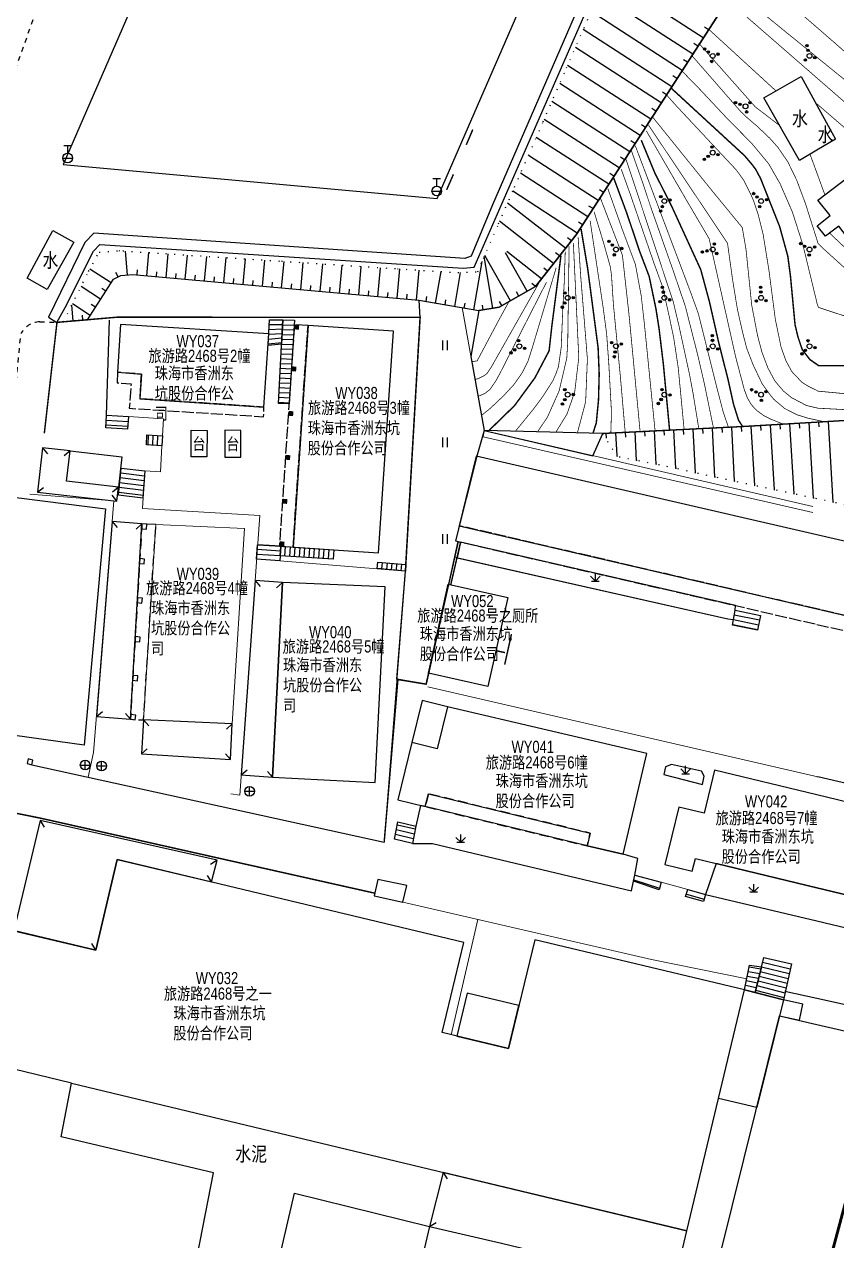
# Model space of a CAD drawing. Extents: x 396500 to 398250, y 1005980 to 1008200.
# Drawn here: x 397168.1 to 397252.1, y 1006601.5 to 1006727.1 of the extents above; entities that cross this region are included whole.
import ezdxf
from ezdxf.enums import TextEntityAlignment as Align

# ---------------------------------------------------------------- set-up
doc = ezdxf.new("R2010")
doc.units = 0
doc.header["$LTSCALE"] = 0.5
for name, pattern in [('X39', [3, 2.5, -0.5]), ('X4', [1.6, 0, -1.6]), ('X5', [3, 2, -1]), ('X6', [2, 1, -1])]:
    doc.linetypes.add(name, pattern=pattern)
doc.layers.get('0').update_dxf_attribs({"linetype": 'CONTINUOUS'})
doc.layers.add('ASSIST', color=7, linetype='CONTINUOUS', plot=False)
for name, color, linetype in [('DGX', 2, 'CONTINUOUS'), ('DLDW', 11, 'CONTINUOUS'), ('DLSS', 4, 'CONTINUOUS'), ('DMTZ', 3, 'CONTINUOUS'), ('GXYZ', 2, 'CONTINUOUS'), ('JMD', 6, 'CONTINUOUS'), ('SXSS', 5, 'CONTINUOUS'), ('ZBTZ', 3, 'CONTINUOUS'), ('权属人', 160, 'CONTINUOUS'), ('用地红线', 1, 'CONTINUOUS'), ('编号', 90, 'CONTINUOUS'), ('门牌号', 1, 'CONTINUOUS')]:
    doc.layers.add(name, color=color, linetype=linetype)
doc.styles.add('细等线体', font='长等线体_0.TTF', dxfattribs={"width": 0.8})
doc.linetypes.add('10421', pattern='A,2,[150,AAA.SHX,S=1,R=0,X=0,Y=1],1e-11', length=2)
doc.linetypes.add('10422', pattern='A,2,[150,AAA.SHX,S=1,R=0,X=0,Y=1],2,[177,AAA.SHX,S=1,R=0,X=0,Y=0.8],1e-09', length=4)
doc.linetypes.add('1161', pattern='A,0,[149,AAA.SHX,S=0.15,R=0,X=0,Y=0],-1.6', length=1.6)
doc.linetypes.add('443', pattern='A,5,[169,AAA.SHX,S=0.83,R=0,X=0,Y=0],5', length=10)
doc.linetypes.add('444', pattern='A,4.5,[145,AAA.SHX,S=1,R=0,X=0,Y=1],4.5,-0.5,[146,AAA.SHX,S=1,R=0,X=0,Y=0],-0.5', length=10)

# ---------------------------------------------------------------- blocks, each defined once
blk = doc.blocks.new('gc043')
for p, q in [((-1, 0), (1, 0)), ((0, -1), (0, 1))]:
    blk.add_line(p, q)
blk.add_circle((0, 0), 1)
blk = doc.blocks.new('gc133')
for p, q in [((-0.8, 2.6), (0.8, 2.6)), ((0, 1), (0, 2.6)), ((-1, 0), (1, 0))]:
    blk.add_line(p, q)
blk.add_circle((0, 0), 1)
blk = doc.blocks.new('*U110')
at = {"linetype": 'Continuous'}
for points in [[(-0.25, 2.2), (-0.24, 2.12), (-0.24, 2.28)], [(-0.24, 2.28), (-0.2, 2.05), (-0.2, 2.35)], [(-0.2, 2.05), (-0.24, 2.28), (-0.24, 2.12)], [(-0.2, 2.35), (-0.15, 2), (-0.15, 2.4)], [(-0.15, 2), (-0.2, 2.35), (-0.2, 2.05)], [(-0.15, 2.4), (-0.08, 1.96), (-0.08, 2.44)], [(-0.08, 1.96), (-0.15, 2.4), (-0.15, 2)], [(-0.08, 2.44), (0, 1.95), (0, 2.45)], [(0, 1.95), (-0.08, 2.44), (-0.08, 1.96)], [(0, 2.45), (0.08, 1.96), (0.08, 2.44)], [(0.08, 1.96), (0, 2.45), (0, 1.95)], [(0.08, 2.44), (0.15, 2), (0.15, 2.4)], [(0.15, 2), (0.08, 2.44), (0.08, 1.96)], [(0.15, 2.4), (0.2, 2.05), (0.2, 2.35)], [(0.2, 2.05), (0.15, 2.4), (0.15, 2)], [(0.2, 2.35), (0.24, 2.12), (0.24, 2.28)], [(0.24, 2.12), (0.2, 2.35), (0.2, 2.05)], [(0.25, 2.2), (0.24, 2.28), (0.24, 2.12)]]:
    blk.add_solid(points, dxfattribs=at)
blk = doc.blocks.new('*U109')
at = {"linetype": 'Continuous'}
for points in [[(-0.25, 1.2), (-0.24, 1.12), (-0.24, 1.28)], [(-0.24, 1.28), (-0.2, 1.05), (-0.2, 1.35)], [(-0.2, 1.05), (-0.24, 1.28), (-0.24, 1.12)], [(-0.2, 1.35), (-0.15, 1), (-0.15, 1.4)], [(-0.15, 1), (-0.2, 1.35), (-0.2, 1.05)], [(-0.15, 1.4), (-0.08, 0.96), (-0.08, 1.44)], [(-0.08, 0.96), (-0.15, 1.4), (-0.15, 1)], [(-0.08, 1.44), (0, 0.95), (0, 1.45)], [(0, 0.95), (-0.08, 1.44), (-0.08, 0.96)], [(0, 1.45), (0.08, 0.96), (0.08, 1.44)], [(0.08, 0.96), (0, 1.45), (0, 0.95)], [(0.08, 1.44), (0.15, 1), (0.15, 1.4)], [(0.15, 1), (0.08, 1.44), (0.08, 0.96)], [(0.15, 1.4), (0.2, 1.05), (0.2, 1.35)], [(0.2, 1.05), (0.15, 1.4), (0.15, 1)], [(0.2, 1.35), (0.24, 1.12), (0.24, 1.28)], [(0.24, 1.12), (0.2, 1.35), (0.2, 1.05)], [(0.25, 1.2), (0.24, 1.28), (0.24, 1.12)]]:
    blk.add_solid(points, dxfattribs=at)
blk = doc.blocks.new('*U108')
at = {"linetype": 'Continuous'}
for points in [[(-1.25, -0.6), (-1.24, -0.68), (-1.24, -0.52)], [(-1.24, -0.52), (-1.2, -0.75), (-1.2, -0.45)], [(-1.2, -0.75), (-1.24, -0.52), (-1.24, -0.68)], [(-1.2, -0.45), (-1.15, -0.8), (-1.15, -0.4)], [(-1.15, -0.8), (-1.2, -0.45), (-1.2, -0.75)], [(-1.15, -0.4), (-1.08, -0.84), (-1.08, -0.36)], [(-1.08, -0.84), (-1.15, -0.4), (-1.15, -0.8)], [(-1.08, -0.36), (-1, -0.85), (-1, -0.35)], [(-1, -0.85), (-1.08, -0.36), (-1.08, -0.84)], [(-1, -0.35), (-0.92, -0.84), (-0.92, -0.36)], [(-0.92, -0.84), (-1, -0.35), (-1, -0.85)], [(-0.92, -0.36), (-0.85, -0.8), (-0.85, -0.4)], [(-0.85, -0.8), (-0.92, -0.36), (-0.92, -0.84)], [(-0.85, -0.4), (-0.8, -0.75), (-0.8, -0.45)], [(-0.8, -0.75), (-0.85, -0.4), (-0.85, -0.8)], [(-0.8, -0.45), (-0.76, -0.68), (-0.76, -0.52)], [(-0.76, -0.68), (-0.8, -0.45), (-0.8, -0.75)], [(-0.75, -0.6), (-0.76, -0.52), (-0.76, -0.68)]]:
    blk.add_solid(points, dxfattribs=at)
blk = doc.blocks.new('*U107')
at = {"linetype": 'Continuous'}
for points in [[(0.75, -0.6), (0.76, -0.68), (0.76, -0.52)], [(0.76, -0.52), (0.8, -0.75), (0.8, -0.45)], [(0.8, -0.75), (0.76, -0.52), (0.76, -0.68)], [(0.8, -0.45), (0.85, -0.8), (0.85, -0.4)], [(0.85, -0.8), (0.8, -0.45), (0.8, -0.75)], [(0.85, -0.4), (0.92, -0.84), (0.92, -0.36)], [(0.92, -0.84), (0.85, -0.4), (0.85, -0.8)], [(0.92, -0.36), (1, -0.85), (1, -0.35)], [(1, -0.85), (0.92, -0.36), (0.92, -0.84)], [(1, -0.35), (1.08, -0.84), (1.08, -0.36)], [(1.08, -0.84), (1, -0.35), (1, -0.85)], [(1.08, -0.36), (1.15, -0.8), (1.15, -0.4)], [(1.15, -0.8), (1.08, -0.36), (1.08, -0.84)], [(1.15, -0.4), (1.2, -0.75), (1.2, -0.45)], [(1.2, -0.75), (1.15, -0.4), (1.15, -0.8)], [(1.2, -0.45), (1.24, -0.68), (1.24, -0.52)], [(1.24, -0.68), (1.2, -0.45), (1.2, -0.75)], [(1.25, -0.6), (1.24, -0.52), (1.24, -0.68)]]:
    blk.add_solid(points, dxfattribs=at)
blk = doc.blocks.new('gc160')
for centre, radius in [((0, 0), 0.5), ((0, 2.2), 0.25), ((0, 1.2), 0.25), ((-1, -0.6), 0.25), ((1, -0.6), 0.25)]:
    blk.add_circle(centre, radius)
at = {"linetype": 'Continuous'}
for name in ['*U110', '*U109', '*U108', '*U107']:
    blk.add_blockref(name, (0, 0), dxfattribs=at)
blk = doc.blocks.new('gc121')
for p, q in [((-0.5, -1), (-0.5, 1)), ((0.5, -1), (0.5, 1))]:
    blk.add_line(p, q)
blk = doc.blocks.new('gc124')
for p, q in [((-1, 1), (0, 0)), ((-0.8, 0), (0.8, 0)), ((0, 0), (0, 1.6)), ((0, 0), (1, 1))]:
    blk.add_line(p, q)
blk = doc.blocks.new('gc002')
at = {"const_width": 1}
blk.add_lwpolyline([(-0.5, 0), (0.5, 0)], dxfattribs=at)

msp = doc.modelspace()

# ---------------------------------------------------------------- linework, layer by layer
at = {"layer": 'ASSIST', "linetype": 'X4'}
for points in [[(397172.12, 1006696.39), (397174.71, 1006701.59), (397175.8, 1006703.59), (397177.82, 1006703.74), (397178.25, 1006703.71), (397182.67, 1006703.43), (397194.65, 1006702.65), (397206.63, 1006701.87), (397212.89, 1006701.47), (397214.94, 1006701.56), (397215.53, 1006702.92), (397217.1, 1006706.51), (397218.75, 1006710.3), (397221.7, 1006717.05), (397224.13, 1006722.62), (397229, 1006733.76), (397233.05, 1006743.05), (397237.1, 1006752.26), (397244.05, 1006767.45), (397248.15, 1006776.4), (397250, 1006781.21)], [(397250, 1006678.1), (397249.73, 1006678.16), (397247.7, 1006678.59), (397245.67, 1006679.02), (397243.64, 1006679.45), (397241.55, 1006679.9), (397239.53, 1006680.33), (397237.5, 1006680.76), (397235.48, 1006681.22), (397233.46, 1006681.66), (397231.43, 1006682.05), (397229.41, 1006682.44), (397227.81, 1006684.86)], [(397253.79, 1006677.3), (397251.76, 1006677.73), (397250, 1006678.1)]]:
    msp.add_lwpolyline(points, dxfattribs=at)
at = {"layer": 'ASSIST', "linetype": '1161', "flags": 128}
for points in [[(397250, 1006752.96), (397248.73, 1006743.77), (397245.83, 1006737.45), (397225.11, 1006705.38), (397220.92, 1006700.03), (397217.16, 1006697.9), (397215.05, 1006697.55), (397214.24, 1006692.81), (397215.6, 1006685.15), (397226.84, 1006682.55), (397227.86, 1006684.86), (397242.42, 1006685.56), (397250, 1006686.01)], [(397250, 1006686.01), (397269.51, 1006687.18), (397283.47, 1006683.43), (397291.31, 1006678.86), (397294.82, 1006678.92), (397300, 1006684.53)]]:
    msp.add_lwpolyline(points, dxfattribs=at)
at = {"layer": 'ASSIST', "linetype": 'Continuous', "flags": 128}
for points in [[(397193.26, 1006693.93), (397193.42, 1006696.6), (397194.8, 1006696.59), (397194.67, 1006694.09)], [(397194.35, 1006687.96), (397194.8, 1006696.59), (397195.99, 1006696.55), (397195.43, 1006687.9)], [(397176.48, 1006685.42), (397176.56, 1006686.74), (397178.83, 1006686.6), (397178.74, 1006685.28)], [(397180.73, 1006684.72), (397182.35, 1006684.62), (397182.29, 1006683.59), (397180.7, 1006683.69)], [(397177.79, 1006678.49), (397178.08, 1006681.28), (397180.51, 1006680.99), (397180.33, 1006678.16)], [(397194.58, 1006673.2), (397194.48, 1006671.7), (397192.08, 1006671.87), (397192.18, 1006673.36)], [(397200, 1006671.85), (397194.51, 1006672.22), (397194.58, 1006673.2), (397200.06, 1006672.83)], [(397207.47, 1006670.61), (397204.54, 1006670.9), (397204.61, 1006671.54), (397207.51, 1006671.32)], [(397241.3, 1006665.05), (397241.56, 1006666.61), (397244.17, 1006666.06), (397243.86, 1006664.54)], [(397208.53, 1006644.29), (397208.19, 1006642.47), (397206.35, 1006642.92), (397206.69, 1006644.73)], [(397231.06, 1006638.6), (397231.19, 1006639.22), (397233.9, 1006638.48), (397233.7, 1006637.69)], [(397236.44, 1006637.01), (397236.66, 1006637.72), (397238.48, 1006637.21), (397238.29, 1006636.5)], [(397243.62, 1006627.08), (397244.52, 1006630.72), (397247.37, 1006630.04), (397246.55, 1006626.32)], [(397244.28, 1006629.74), (397243.62, 1006627.08), (397242.51, 1006627.35), (397243.04, 1006629.93)]]:
    msp.add_lwpolyline(points, close=True, dxfattribs=at)
at = {"layer": 'DGX', "linetype": 'Continuous', "const_width": 0.075, "flags": 128}
for points, elevation in [([(397243.05, 1006732.87), (397246.77, 1006729.6), (397250, 1006726.81)], 43), ([(397250, 1006721.59), (397240.94, 1006729.47)], 44), ([(397250, 1006723.73), (397241.89, 1006730.32)], 43.5), ([(397238.86, 1006726.58), (397245.77, 1006720.25)], 44.5), ([(397250, 1006726.81), (397251.87, 1006725.19), (397256.88, 1006720.77), (397258.48, 1006719.1), (397259.06, 1006718.34), (397259.56, 1006717.52), (397260.66, 1006715.95), (397261.39, 1006714.97), (397262.07, 1006713.92), (397262.49, 1006712.94), (397262.76, 1006712.48), (397263.29, 1006711.83), (397264.93, 1006710.22), (397269.38, 1006706.28), (397270.25, 1006705.59), (397270.67, 1006705.13)], 43), ([(397237.78, 1006725.19), (397243.62, 1006718.61), (397246.19, 1006716.64)], 44), ([(397237.05, 1006723.93), (397242.15, 1006718.09), (397242.84, 1006717.44), (397243.87, 1006716.56), (397245.14, 1006715.35), (397245.98, 1006714.41), (397247.01, 1006712.9), (397247.92, 1006711.03), (397248.83, 1006708.59), (397250, 1006704.91)], 43.5), ([(397254.99, 1006719.68), (397250, 1006723.73)], 43.5), ([(397250, 1006698.4), (397248.56, 1006704.35), (397247.47, 1006707.74), (397246.21, 1006710.64), (397245.02, 1006712.72), (397243.25, 1006714.85), (397240.81, 1006717.31), (397237.98, 1006720.33), (397235.97, 1006722.39)], 43), ([(397256.98, 1006715.52), (397250, 1006721.59)], 44), ([(397234.41, 1006719.89), (397235.5, 1006718.67), (397241.69, 1006712.06), (397242.45, 1006711), (397243.14, 1006709.63), (397243.46, 1006708.91), (397243.94, 1006707.47), (397244.45, 1006705.42), (397245.05, 1006701.71), (397245.71, 1006696.65), (397246.3, 1006693.79), (397246.8, 1006692.38), (397247.41, 1006691.25), (397248.43, 1006690.17), (397249.06, 1006689.76), (397250, 1006689.3)], 42), ([(397249.99, 1006718.92), (397250, 1006718.91)], 44.5), ([(397249.99, 1006718.92), (397256.7, 1006713.15), (397257.45, 1006711.91), (397257.9, 1006710.93), (397258.59, 1006709.11), (397258.91, 1006708.54), (397259.54, 1006707.82), (397259.72, 1006707.48), (397260.08, 1006706.6), (397260.65, 1006704.44), (397261.03, 1006703.47), (397261.32, 1006702.93), (397261.43, 1006702.58), (397261.41, 1006702.32), (397261.25, 1006702.02), (397261, 1006701.85), (397260.65, 1006701.67), (397260.3, 1006701.59), (397259.88, 1006701.61), (397258.48, 1006702.11), (397258.19, 1006702.15), (397257.88, 1006702.28), (397256.91, 1006702.79), (397254.27, 1006705.19)], 44.5), ([(397250, 1006687.49), (397248.95, 1006687.73), (397247.39, 1006688.55), (397246.56, 1006689.22), (397245.66, 1006690.28), (397244.95, 1006691.61), (397244.33, 1006693.23), (397243.87, 1006694.98), (397243.27, 1006698.1), (397242.68, 1006703.87), (397242.29, 1006706.13), (397239.3, 1006709.77), (397233.05, 1006717.51)], 41.5), ([(397246.54, 1006685.81), (397245.27, 1006686.32), (397244.55, 1006686.68), (397243.79, 1006687.22), (397243.24, 1006687.81), (397242.83, 1006688.51), (397242.5, 1006689.39), (397241.61, 1006692.75), (397238.87, 1006704.97), (397236.45, 1006709.08), (397232.37, 1006716.12)], 40.5), ([(397232.6, 1006716.71), (397240.74, 1006704.55), (397240.79, 1006704.34), (397241.29, 1006700.75), (397241.78, 1006697.73), (397242.32, 1006695.33), (397242.76, 1006693.63), (397243.42, 1006691.93), (397244.36, 1006689.96), (397245.23, 1006688.77), (397245.55, 1006688.38), (397246.68, 1006687.43), (397247.96, 1006686.78), (397249.09, 1006686.43), (397250, 1006686.23)], 41), ([(397240.87, 1006685.47), (397240.33, 1006687.04), (397239.74, 1006689.3), (397237.74, 1006697.27), (397236.91, 1006699.55), (397231.23, 1006714.59)], 39.5), ([(397237.8, 1006685.34), (397237.21, 1006688.97), (397236.85, 1006690.9), (397235.76, 1006695.92), (397235.16, 1006698.45), (397230.28, 1006713.16)], 38.5), ([(397230.83, 1006714.07), (397231.97, 1006710.83), (397232.8, 1006708.33), (397235.19, 1006701.56), (397236.4, 1006698.01), (397237.7, 1006692.91), (397238.36, 1006690.06), (397239.31, 1006685.44)], 39), ([(397249.3, 1006713.7), (397250, 1006711.79)], 44), ([(397229.78, 1006712.15), (397230.67, 1006709.69), (397233.17, 1006702.43), (397234.07, 1006699.96), (397234.79, 1006696.71), (397235.21, 1006694.71), (397235.67, 1006691.65), (397236.28, 1006685.27)], 38), ([(397250, 1006711.79), (397250.83, 1006709.52)], 44), ([(397228.39, 1006710.16), (397229.94, 1006705.79), (397231.24, 1006702.33), (397231.85, 1006699.05), (397232.2, 1006695.91), (397233.28, 1006685.12)], 37), ([(397231.73, 1006685.05), (397230.58, 1006697.17), (397229.9, 1006703.27), (397227.63, 1006709.16)], 36.5), ([(397228.7, 1006684.88), (397228.77, 1006687.04), (397228.49, 1006692.12), (397228.27, 1006695.14), (397227.91, 1006697.86), (397226.56, 1006706.84)], 35.5), ([(397226.98, 1006707.74), (397227.95, 1006704.56), (397228.65, 1006702.07), (397228.77, 1006701.23), (397228.97, 1006698.16), (397229.67, 1006690.95), (397230.19, 1006684.97)], 36), ([(397251.32, 1006705.55), (397256.95, 1006700.24)], 44), ([(397221.13, 1006685.02), (397222.15, 1006686.54), (397223.36, 1006689.25), (397224.15, 1006692.64), (397224.25, 1006694.38), (397224.39, 1006704.21)], 33.5), ([(397224.83, 1006704.53), (397225.39, 1006692.69), (397224.97, 1006689.15), (397224.17, 1006686.85), (397223.01, 1006684.97)], 34), ([(397225.25, 1006684.92), (397226.1, 1006688.12), (397226.28, 1006692.56), (397225.6, 1006700.96), (397225.32, 1006705.13)], 34.5), ([(397250, 1006704.91), (397250.12, 1006704.51), (397250.44, 1006704.16), (397257.13, 1006698.1)], 43.5), ([(397223.99, 1006703.62), (397223.88, 1006700.32), (397223.75, 1006697.97), (397223.57, 1006693.72), (397223.29, 1006691.76), (397223.04, 1006691.06), (397222.72, 1006690.31), (397221.71, 1006688.73), (397220.8, 1006687.49), (397218.83, 1006685.07)], 33), ([(397215.32, 1006686.7), (397216.29, 1006687.49), (397217.63, 1006688.76), (397218.68, 1006689.9), (397219.52, 1006691.09), (397220.13, 1006692.29), (397220.62, 1006693.83), (397223.05, 1006701.97)], 32), ([(397214.66, 1006690.43), (397214.97, 1006690.51), (397215.51, 1006690.77), (397215.9, 1006691.04), (397216.35, 1006691.72), (397221.53, 1006700.85)], 31), ([(397214.97, 1006688.68), (397215.68, 1006688.98), (397216.21, 1006689.4), (397216.82, 1006690.29), (397217.25, 1006691.08), (397222.05, 1006700.48)], 31.5), ([(397218.22, 1006698.56), (397217.26, 1006696.82), (397214.88, 1006692.35), (397214.34, 1006692.27)], 30.5), ([(397255.79, 1006696.03), (397250.18, 1006697.87), (397250.06, 1006698.16), (397250, 1006698.4)], 43), ([(397250, 1006689.3), (397250.15, 1006689.22), (397257.2, 1006688.56), (397265.13, 1006691.15), (397266.52, 1006691.57), (397267.81, 1006691.79), (397269.79, 1006692.04), (397271.13, 1006692.14), (397272.49, 1006692.07), (397273.53, 1006691.91), (397275.27, 1006691.37), (397280.42, 1006689.13), (397283.85, 1006687.79), (397285.59, 1006687.06), (397286.56, 1006686.49), (397287.02, 1006685.95), (397287.69, 1006684.88), (397288.22, 1006683.58), (397289.34, 1006680.38), (397289.69, 1006679.79)], 42), ([(397286.88, 1006681.45), (397286.52, 1006682.06), (397286.09, 1006683.38), (397285.54, 1006684.54), (397285.02, 1006685.15), (397283.97, 1006685.64), (397280.3, 1006687.05), (397275.72, 1006689.3), (397273.05, 1006690.29), (397271.37, 1006690.64), (397270.2, 1006690.73), (397269.02, 1006690.59), (397266.35, 1006689.99), (397258.49, 1006687.52), (397256.86, 1006687.11), (397250.14, 1006687.46), (397250, 1006687.49)], 41.5), ([(397250, 1006686.23), (397250.76, 1006686.06)], 41)]:
    msp.add_lwpolyline(points, dxfattribs=dict(at, elevation=elevation))
at = {"layer": 'DGX', "color": 3, "linetype": 'Continuous', "lineweight": -2, "const_width": 0.15, "flags": 128}
for points, elevation in [([(397234.9, 1006720.57), (397242.52, 1006713.56), (397243.34, 1006712.6), (397243.69, 1006712.12), (397244.19, 1006711.19), (397246.16, 1006706.22), (397247, 1006703.17), (397247.27, 1006701.16), (397247.75, 1006696.08), (397248.05, 1006694.83), (397248.49, 1006693.52), (397249.28, 1006692.49), (397250, 1006691.99)], 42.5), ([(397231.85, 1006715.15), (397233.25, 1006711.77), (397235.01, 1006708.29), (397238, 1006701.78), (397238.9, 1006698.45), (397239.86, 1006694.23), (397240.84, 1006690.35), (397241.39, 1006687.87), (397241.91, 1006686.21), (397242.33, 1006685.56)], 40), ([(397234.78, 1006685.19), (397234.14, 1006691.96), (397233.69, 1006695.68), (397233.37, 1006697.72), (397232.67, 1006701.07), (397231.69, 1006703.65), (397230.34, 1006707.65), (397229.01, 1006711.22)], 37.5), ([(397225.63, 1006705.96), (397226.31, 1006701.89), (397227.39, 1006693.69), (397227.5, 1006691), (397227.43, 1006688.33), (397227.2, 1006685.94), (397226.85, 1006684.85)], 35), ([(397216.09, 1006685.14), (397218.75, 1006687.73), (397220.86, 1006690.61), (397222.32, 1006693.39), (397222.61, 1006695.99), (397223.55, 1006703.24)], 32.5), ([(397250, 1006691.99), (397250.2, 1006691.85), (397261.63, 1006691.89), (397270.27, 1006693.51), (397273.1, 1006693.57), (397274.52, 1006693.47), (397275.69, 1006693.16), (397278.65, 1006691.93), (397284.9, 1006689.48), (397287.32, 1006688.31), (397288.56, 1006687.33), (397289.38, 1006686.16), (397290.32, 1006683.9), (397291.31, 1006680.95), (397291.74, 1006679.49), (397291.91, 1006679.1), (397292.38, 1006678.83)], 42.5)]:
    msp.add_lwpolyline(points, dxfattribs=dict(at, elevation=elevation))
at = {"layer": 'DLDW', "linetype": 'Continuous', "flags": 128}
for points in [[(397185.3, 1006682.45), (397185.3, 1006685.19), (397186.96, 1006685.17), (397186.92, 1006682.42)], [(397190.46, 1006685.17), (397188.81, 1006685.18), (397188.81, 1006682.41), (397190.46, 1006682.4)]]:
    msp.add_lwpolyline(points, close=True, dxfattribs=at)
at = {"layer": 'DLSS', "linetype": 'X6'}
for points in [[(397165.71, 1006704.9, 0.316419), (397164.08, 1006706.82), (397161.75, 1006707.36), (397171.39, 1006734.35), (397169.29, 1006735.61)], [(397165.98, 1006679.13), (397166.29, 1006680.24), (397167.7, 1006695.14, -0.267593), (397169.66, 1006696.39), (397171.44, 1006696.33)]]:
    msp.add_lwpolyline(points, format="xyb", dxfattribs=at)
at = {"layer": 'DMTZ', "linetype": 'Continuous'}
for p, q in [((397238.25, 1006725.72), (397228.29, 1006732.15)), ((397237.17, 1006724.04), (397227.48, 1006730.3)), ((397236.08, 1006722.36), (397226.67, 1006728.44)), ((397235, 1006720.68), (397225.86, 1006726.58)), ((397238.8, 1006726.56), (397238.38, 1006726.83)), ((397233.91, 1006719), (397225.05, 1006724.73)), ((397237.71, 1006724.88), (397237.29, 1006725.15)), ((397236.63, 1006723.2), (397236.21, 1006723.47)), ((397232.83, 1006717.32), (397224.24, 1006722.87)), ((397231.74, 1006715.64), (397223.43, 1006721.01)), ((397235.54, 1006721.52), (397235.12, 1006721.79)), ((397234.45, 1006719.84), (397234.03, 1006720.11)), ((397230.66, 1006713.96), (397222.62, 1006719.15)), ((397233.37, 1006718.16), (397232.95, 1006718.43)), ((397229.57, 1006712.28), (397221.81, 1006717.3)), ((397232.28, 1006716.48), (397231.86, 1006716.75)), ((397228.48, 1006710.6), (397220.99, 1006715.44)), ((397231.2, 1006714.8), (397230.78, 1006715.07)), ((397227.4, 1006708.92), (397220.18, 1006713.58)), ((397230.11, 1006713.12), (397229.69, 1006713.39)), ((397226.31, 1006707.24), (397219.37, 1006711.73)), ((397229.03, 1006711.44), (397228.61, 1006711.71)), ((397225.23, 1006705.56), (397218.56, 1006709.87)), ((397227.94, 1006709.76), (397227.52, 1006710.03)), ((397224.01, 1006703.98), (397218.03, 1006708.66)), ((397226.86, 1006708.08), (397226.44, 1006708.35)), ((397222.78, 1006702.4), (397217.21, 1006706.77)), ((397225.77, 1006706.4), (397225.35, 1006706.67)), ((397224.63, 1006704.76), (397224.23, 1006705.07)), ((397178.74, 1006701.24), (397178.53, 1006703.7)), ((397180.73, 1006701.15), (397180.94, 1006703.54)), ((397182.72, 1006700.98), (397182.94, 1006703.41)), ((397184.71, 1006700.8), (397184.94, 1006703.28)), ((397186.7, 1006700.62), (397186.93, 1006703.15)), ((397188.7, 1006700.44), (397188.93, 1006703.02)), ((397216.5, 1006697.79), (397215.62, 1006703.13)), ((397218.32, 1006698.55), (397215.66, 1006703.23)), ((397220.06, 1006699.54), (397217.8, 1006703.52)), ((397221.54, 1006700.83), (397217.94, 1006703.65)), ((397223.39, 1006703.19), (397223, 1006703.5)), ((397177.04, 1006700.41), (397174.84, 1006701.83)), ((397179.73, 1006701.24), (397179.78, 1006701.74)), ((397190.69, 1006700.26), (397190.92, 1006702.89)), ((397192.68, 1006700.08), (397192.92, 1006702.76)), ((397194.67, 1006699.9), (397194.92, 1006702.63)), ((397196.66, 1006699.72), (397196.91, 1006702.5)), ((397198.66, 1006699.54), (397198.91, 1006702.37)), ((397200.65, 1006699.36), (397200.91, 1006702.24)), ((397202.64, 1006699.19), (397202.9, 1006702.11)), ((397204.63, 1006699.01), (397204.9, 1006701.98)), ((397206.62, 1006698.83), (397206.9, 1006701.85)), ((397214.53, 1006697.64), (397215.39, 1006702.61)), ((397222.16, 1006701.61), (397221.76, 1006701.92)), ((397177.77, 1006701.04), (397177.54, 1006701.48)), ((397181.72, 1006701.06), (397181.77, 1006701.56)), ((397183.72, 1006700.89), (397183.76, 1006701.38)), ((397185.71, 1006700.71), (397185.75, 1006701.2)), ((397187.7, 1006700.53), (397187.74, 1006701.03)), ((397189.69, 1006700.35), (397189.74, 1006700.85)), ((397191.68, 1006700.17), (397191.73, 1006700.67)), ((397193.68, 1006699.99), (397193.72, 1006700.49)), ((397208.62, 1006698.65), (397208.89, 1006701.73)), ((397210.59, 1006698.32), (397211.15, 1006701.58)), ((397212.56, 1006697.98), (397213.17, 1006701.48)), ((397175.95, 1006698.73), (397173.93, 1006700.03)), ((397176.5, 1006699.57), (397176.08, 1006699.84)), ((397195.67, 1006699.81), (397195.71, 1006700.31)), ((397197.66, 1006699.63), (397197.7, 1006700.13)), ((397199.65, 1006699.45), (397199.7, 1006699.95)), ((397201.64, 1006699.28), (397201.69, 1006699.77)), ((397203.64, 1006699.1), (397203.68, 1006699.59)), ((397205.63, 1006698.92), (397205.67, 1006699.42)), ((397207.62, 1006698.74), (397207.66, 1006699.24)), ((397219.19, 1006699.05), (397218.94, 1006699.48)), ((397220.92, 1006700.04), (397220.53, 1006700.35)), ((397173.11, 1006696.48), (397172.97, 1006698.11)), ((397174.87, 1006697.05), (397173.04, 1006698.23)), ((397175.41, 1006697.89), (397174.99, 1006698.16)), ((397209.6, 1006698.5), (397209.69, 1006698.99)), ((397211.57, 1006698.15), (397211.66, 1006698.65)), ((397213.54, 1006697.81), (397213.63, 1006698.3)), ((397215.52, 1006697.62), (397215.43, 1006698.12)), ((397217.45, 1006698.06), (397217.2, 1006698.5)), ((397174.11, 1006696.56), (397174.07, 1006697.06)), ((397239.19, 1006685.41), (397239.43, 1006680.35)), ((397240.19, 1006685.46), (397240.21, 1006684.96)), ((397241.19, 1006685.51), (397241.46, 1006679.92)), ((397242.18, 1006685.55), (397242.21, 1006685.06)), ((397243.18, 1006685.61), (397243.55, 1006679.47)), ((397244.18, 1006685.67), (397244.21, 1006685.17)), ((397245.18, 1006685.73), (397245.58, 1006679.04)), ((397246.18, 1006685.79), (397246.21, 1006685.29)), ((397247.18, 1006685.85), (397247.61, 1006678.61)), ((397248.17, 1006685.91), (397248.2, 1006685.41)), ((397249.17, 1006685.97), (397249.64, 1006678.18)), ((397250.17, 1006686.03), (397250.2, 1006685.53)), ((397250.17, 1006686.03), (397250.2, 1006685.53)), ((397251.17, 1006686.09), (397251.66, 1006677.75)), ((397228.2, 1006684.87), (397228.23, 1006684.38)), ((397229.2, 1006684.92), (397229.31, 1006682.58)), ((397230.2, 1006684.97), (397230.22, 1006684.47)), ((397231.2, 1006685.02), (397231.34, 1006682.06)), ((397232.2, 1006685.07), (397232.22, 1006684.57)), ((397233.2, 1006685.12), (397233.36, 1006681.68)), ((397234.19, 1006685.17), (397234.22, 1006684.67)), ((397235.19, 1006685.21), (397235.39, 1006681.24)), ((397236.19, 1006685.26), (397236.22, 1006684.76)), ((397237.19, 1006685.31), (397237.41, 1006680.78)), ((397238.19, 1006685.36), (397238.21, 1006684.86))]:
    msp.add_line(p, q, dxfattribs=at)
at = {"layer": 'DMTZ', "linetype": '10422'}
for points in [[(397171.44, 1006696.33), (397172.29, 1006697.87), (397175.2, 1006703.7), (397175.86, 1006704.37), (397213.45, 1006701.93), (397214.59, 1006702.03), (397236.03, 1006751.12), (397250, 1006781.64)], [(397235.17, 1006751.54), (397216.46, 1006708.46), (397214.27, 1006703.16), (397213.62, 1006702.93), (397175.26, 1006705.55), (397174.33, 1006704.59), (397170.55, 1006696.87), (397171.44, 1006696.33)], [(397176.56, 1006686.74), (397176.87, 1006696.56)], [(397274.08, 1006646.12), (397267.87, 1006645.5), (397261.92, 1006646.61), (397250.11, 1006649.37)], [(397250, 1006626.47), (397246.71, 1006627.21)], [(397260.55, 1006600), (397264.14, 1006615.05), (397264.18, 1006620.62), (397263.32, 1006622.47), (397261.41, 1006623.75), (397252.65, 1006625.87), (397250, 1006626.47)]]:
    msp.add_lwpolyline(points, dxfattribs=at)
at = {"layer": 'DMTZ', "linetype": 'Continuous'}
for points in [[(397172.12, 1006696.39), (397174.58, 1006696.6), (397177.28, 1006700.78), (397178.04, 1006701.18), (397179.28, 1006701.28), (397208.84, 1006698.63), (397215.05, 1006697.55), (397217.16, 1006697.9), (397220.92, 1006700.03), (397225.11, 1006705.38), (397245.83, 1006737.45), (397248.73, 1006743.77), (397250, 1006752.96)], [(397300, 1006672.94), (397299.95, 1006673.34), (397294.82, 1006678.92), (397291.31, 1006678.86), (397283.47, 1006683.43), (397269.51, 1006687.18), (397250, 1006686.02)], [(397250, 1006686.02), (397242.37, 1006685.56), (397227.81, 1006684.86)]]:
    msp.add_lwpolyline(points, dxfattribs=at)
at = {"layer": 'DMTZ', "linetype": '10421', "lineweight": 0}
msp.add_lwpolyline([(397215.6, 1006685.15), (397213.35, 1006697.85)], dxfattribs=at)
at = {"layer": 'DMTZ', "linetype": '10422', "lineweight": 0}
for points in [[(397182.35, 1006684.62), (397182.46, 1006686.37), (397178.83, 1006686.6)], [(397249.59, 1006676.67), (397215.51, 1006684.49), (397215.6, 1006685.15), (397249.59, 1006677.3)], [(397189.43, 1006647.61), (397190.33, 1006647.47), (397192.4, 1006676.38), (397180.27, 1006677.09), (397180.51, 1006680.99), (397182.13, 1006680.9), (397182.29, 1006683.59)], [(397174.66, 1006649.35), (397175.22, 1006651.88), (397177.32, 1006677.88), (397168.64, 1006678.58)], [(397211.91, 1006669.27), (397212.89, 1006673.7)], [(397205.27, 1006642.62), (397207.47, 1006670.61), (397194.48, 1006671.7)], [(397240.8, 1006665.7), (397212.56, 1006672.07)], [(397250.11, 1006649.37), (397209.78, 1006658.66)], [(397250.11, 1006649.37), (397250, 1006649.39)], [(397230.84, 1006637.61), (397210.27, 1006642.49), (397208.19, 1006642.47)], [(397236.66, 1006637.72), (397233.9, 1006638.48)], [(397242.75, 1006628.5), (397232.91, 1006630.5), (397219.6, 1006633.55), (397207.21, 1006636.43)], [(397250, 1006634.49), (397238.48, 1006637.21)], [(397212.2, 1006622.73), (397214.96, 1006634.63)], [(397258.51, 1006632.48), (397250, 1006634.49)]]:
    msp.add_lwpolyline(points, dxfattribs=at)
at = {"layer": 'DMTZ', "linetype": '10422', "flags": 128}
msp.add_lwpolyline([(397227.81, 1006684.86), (397215.6, 1006685.15)], dxfattribs=at)
at = {"layer": 'JMD', "linetype": 'Continuous'}
for p, q in [((397193.36, 1006695.6), (397194.75, 1006695.65)), ((397193.39, 1006696.1), (397194.78, 1006696.12)), ((397193.42, 1006696.6), (397194.8, 1006696.59)), ((397194.75, 1006695.59), (397195.93, 1006695.55)), ((397194.78, 1006696.09), (397195.96, 1006696.05)), ((397194.8, 1006696.59), (397195.99, 1006696.55)), ((397193.27, 1006694.1), (397194.68, 1006694.25)), ((397193.3, 1006694.6), (397194.7, 1006694.72)), ((397193.33, 1006695.1), (397194.73, 1006695.18)), ((397194.7, 1006694.59), (397195.86, 1006694.55)), ((397194.72, 1006695.09), (397195.9, 1006695.05)), ((397194.62, 1006693.09), (397195.77, 1006693.04)), ((397194.64, 1006693.59), (397195.8, 1006693.55)), ((397194.67, 1006694.09), (397195.83, 1006694.05)), ((397194.57, 1006692.09), (397195.7, 1006692.04)), ((397194.59, 1006692.59), (397195.73, 1006692.54)), ((397194.49, 1006690.59), (397195.6, 1006690.54)), ((397194.51, 1006691.09), (397195.64, 1006691.04)), ((397194.54, 1006691.59), (397195.67, 1006691.54)), ((397194.44, 1006689.59), (397195.54, 1006689.54)), ((397194.46, 1006690.09), (397195.57, 1006690.04)), ((397194.36, 1006688.1), (397195.44, 1006688.03)), ((397194.38, 1006688.6), (397195.47, 1006688.53)), ((397194.41, 1006689.1), (397195.51, 1006689.04)), ((397176.56, 1006686.74), (397178.83, 1006686.6)), ((397176.5, 1006685.74), (397178.76, 1006685.6)), ((397176.53, 1006686.24), (397178.79, 1006686.1)), ((397180.86, 1006684.71), (397180.83, 1006683.68)), ((397181.35, 1006684.68), (397181.31, 1006683.65)), ((397181.85, 1006684.65), (397181.8, 1006683.62)), ((397182.35, 1006684.62), (397182.29, 1006683.59)), ((397169.96, 1006683.37), (397170.46, 1006682.75)), ((397172.79, 1006683.05), (397172.17, 1006682.55)), ((397178.03, 1006680.78), (397180.48, 1006680.49)), ((397178.08, 1006681.28), (397180.51, 1006680.99)), ((397169.44, 1006678.77), (397170.06, 1006679.27)), ((397177.8, 1006679.3), (397177.18, 1006678.8)), ((397177.87, 1006679.29), (397180.38, 1006678.98)), ((397177.92, 1006679.79), (397180.41, 1006679.48)), ((397177.98, 1006680.29), (397180.45, 1006679.98)), ((397177.64, 1006677.84), (397177.14, 1006678.47)), ((397177.82, 1006678.79), (397180.35, 1006678.47)), ((397177.14, 1006675.75), (397177.66, 1006675.14)), ((397180.22, 1006675.51), (397179.62, 1006674.98)), ((397194.54, 1006672.7), (397192.15, 1006672.86)), ((397194.58, 1006673.2), (397192.18, 1006673.36)), ((397194.51, 1006672.22), (397194.58, 1006673.2)), ((397195.01, 1006672.19), (397195.08, 1006673.16)), ((397195.51, 1006672.16), (397195.58, 1006673.13)), ((397196.01, 1006672.12), (397196.08, 1006673.1)), ((397196.51, 1006672.09), (397196.57, 1006673.06)), ((397197.01, 1006672.06), (397197.07, 1006673.03)), ((397197.51, 1006672.02), (397197.57, 1006672.99)), ((397198, 1006671.99), (397198.07, 1006672.96)), ((397198.5, 1006671.95), (397198.57, 1006672.93)), ((397199, 1006671.92), (397199.07, 1006672.89)), ((397199.5, 1006671.89), (397199.57, 1006672.86)), ((397194.48, 1006671.7), (397192.08, 1006671.87)), ((397194.51, 1006672.2), (397192.11, 1006672.36)), ((397204.54, 1006670.9), (397204.61, 1006671.54)), ((397205.04, 1006670.85), (397205.11, 1006671.5)), ((397205.54, 1006670.8), (397205.6, 1006671.47)), ((397206.04, 1006670.75), (397206.09, 1006671.43)), ((397206.53, 1006670.7), (397206.58, 1006671.39)), ((397207.03, 1006670.65), (397207.08, 1006671.35)), ((397191.92, 1006669.65), (397192.44, 1006669.04)), ((397194.74, 1006669.44), (397194.14, 1006668.91)), ((397241.56, 1006666.61), (397244.17, 1006666.06)), ((397241.39, 1006665.62), (397243.97, 1006665.09)), ((397241.47, 1006666.11), (397244.07, 1006665.58)), ((397241.31, 1006665.13), (397243.88, 1006664.61)), ((397175.52, 1006655.6), (397176.13, 1006656.12)), ((397179.03, 1006655.32), (397178.51, 1006655.92)), ((397180.39, 1006655.25), (397180.93, 1006654.65)), ((397189.57, 1006654.84), (397188.98, 1006654.3)), ((397180.18, 1006651.75), (397180.78, 1006652.27)), ((397189.39, 1006651.15), (397188.86, 1006651.75)), ((397190.48, 1006649.57), (397191.09, 1006650.09)), ((397193.73, 1006649.34), (397193.2, 1006649.93)), ((397169.69, 1006644.85), (397170.12, 1006644.18)), ((397208.46, 1006643.95), (397206.63, 1006644.39)), ((397208.19, 1006642.47), (397206.35, 1006642.92)), ((397208.28, 1006642.97), (397206.44, 1006643.41)), ((397208.37, 1006643.46), (397206.53, 1006643.9)), ((397187.99, 1006640.75), (397187.3, 1006640.32)), ((397187.42, 1006638.51), (397187.01, 1006639.19)), ((397231.19, 1006639.22), (397233.9, 1006638.48)), ((397231.08, 1006638.73), (397233.74, 1006637.86)), ((397236.66, 1006637.72), (397238.48, 1006637.21)), ((397236.51, 1006637.24), (397238.35, 1006636.73)), ((397175.45, 1006631.46), (397175.03, 1006632.14)), ((397244.4, 1006630.23), (397247.26, 1006629.55)), ((397244.52, 1006630.72), (397247.37, 1006630.04)), ((397244.1, 1006629.02), (397242.9, 1006629.23)), ((397244.22, 1006629.51), (397242.99, 1006629.7)), ((397244.16, 1006629.26), (397247.04, 1006628.55)), ((397244.28, 1006629.74), (397247.15, 1006629.05)), ((397243.74, 1006627.57), (397242.61, 1006627.82)), ((397243.86, 1006628.05), (397242.7, 1006628.29)), ((397243.98, 1006628.54), (397242.8, 1006628.76)), ((397243.8, 1006627.8), (397246.71, 1006627.06)), ((397243.92, 1006628.29), (397246.82, 1006627.56)), ((397244.04, 1006628.77), (397246.93, 1006628.06)), ((397243.62, 1006627.08), (397242.51, 1006627.35)), ((397243.67, 1006627.32), (397246.6, 1006626.56)), ((397211.36, 1006608.51), (397211.77, 1006607.83)), ((397209.96, 1006602.91), (397210.64, 1006603.33))]:
    msp.add_line(p, q, dxfattribs=at)
at = {"layer": 'JMD', "linetype": 'Continuous', "flags": 128}
for points in [[(397238.33, 1006772.45), (397198.56, 1006773.49), (397172.08, 1006712.64), (397210.76, 1006709.13)], [(397193.34, 1006695.16), (397178.01, 1006696.1), (397177.7, 1006691.18), (397180.17, 1006690.98), (397180.02, 1006688.44), (397192.84, 1006687.58)], [(397197.4, 1006696.01), (397195.85, 1006673.11), (397204.68, 1006672.52), (397206.23, 1006695.41)], [(397177.64, 1006677.84), (397177.8, 1006679.3), (397172.44, 1006679.91), (397172.79, 1006683.05), (397169.96, 1006683.37), (397169.44, 1006678.77)], [(397172.79, 1006683.05), (397178.16, 1006682.44), (397177.8, 1006679.3), (397172.44, 1006679.91)], [(397174.26, 1006652.65), (397164.09, 1006654.07), (397164.61, 1006658.93), (397163.49, 1006659.03), (397165.89, 1006678.39), (397176.47, 1006677.08)], [(397180.22, 1006675.51), (397177.14, 1006675.75), (397175.52, 1006655.6), (397179.03, 1006655.32)], [(397180.72, 1006675.48), (397180.22, 1006675.51), (397180.2, 1006675.01), (397180.7, 1006674.98)], [(397180.49, 1006671.87), (397179.99, 1006671.92), (397179.94, 1006671.42), (397180.44, 1006671.37)], [(397194.74, 1006669.44), (397191.92, 1006669.65), (397190.48, 1006649.57), (397193.73, 1006649.34)], [(397193.73, 1006649.34), (397204.34, 1006648.79), (397205.37, 1006669.02), (397194.74, 1006669.44)], [(397211.9, 1006669.28), (397218.05, 1006667.91), (397216, 1006658.7), (397209.86, 1006660.07)], [(397180.27, 1006667.82), (397179.78, 1006667.87), (397179.73, 1006667.37), (397180.22, 1006667.32)], [(397180.04, 1006663.81), (397179.55, 1006663.86), (397179.49, 1006663.37), (397179.99, 1006663.31)], [(397179.81, 1006659.8), (397179.31, 1006659.85), (397179.26, 1006659.36), (397179.76, 1006659.3)], [(397211.82, 1006656.61), (397209.19, 1006657.25), (397208.13, 1006652.92), (397206.68, 1006646.99), (397209.52, 1006646.3), (397209.86, 1006647.62), (397226.57, 1006643.56), (397226.25, 1006642.23), (397229.97, 1006641.37), (397232.44, 1006651.79)], [(397179.58, 1006655.76), (397179.09, 1006655.81), (397179.03, 1006655.32), (397179.53, 1006655.26)], [(397189.57, 1006654.84), (397180.39, 1006655.25), (397180.18, 1006651.75), (397189.39, 1006651.15)], [(397168.47, 1006651.22), (397168.35, 1006650.74), (397168.84, 1006650.62), (397168.96, 1006651.11)], [(397177.68, 1006640.84), (397187.42, 1006638.51), (397187.99, 1006640.75), (397169.69, 1006644.85), (397166.98, 1006633.47), (397175.45, 1006631.46)], [(397204.63, 1006638.78), (397204.25, 1006637.08), (397207.21, 1006636.43), (397207.6, 1006638.13)], [(397213.85, 1006627.03), (397212.78, 1006622.59), (397218.13, 1006621.32), (397219.2, 1006625.75)], [(397243.81, 1006615.21), (397239.85, 1006616.15), (397242.51, 1006627.35), (397246.55, 1006626.32)], [(397246.55, 1006626.32), (397246.15, 1006624.69), (397248.21, 1006624.22), (397248.56, 1006625.9)]]:
    msp.add_lwpolyline(points, close=True, dxfattribs=at)
at = {"layer": 'JMD', "color": 6, "linetype": '443', "const_width": 0.15, "flags": 128}
for points in [[(397213.76, 1006714.68), (397214.43, 1006716.25)], [(397211.73, 1006710.03), (397212.43, 1006711.62)], [(397207.51, 1006671.32), (397208.99, 1006696.84), (397177.72, 1006696.87), (397171.44, 1006696.33), (397170.13, 1006684.86)], [(397212.15, 1006669.22), (397213.17, 1006673.63)], [(397217.73, 1006660.97), (397218.43, 1006664.12)], [(397216.82, 1006662.41), (397217.75, 1006662.21)], [(397206.69, 1006659.43), (397205.27, 1006642.62)], [(397209.86, 1006660.07), (397209.6, 1006658.95), (397206.69, 1006659.43)], [(397204.31, 1006637.35), (397169.75, 1006645.1), (397158.59, 1006647.35)]]:
    msp.add_lwpolyline(points, dxfattribs=at)
at = {"layer": 'JMD', "linetype": 'Continuous', "flags": 128}
for points in [[(397193.26, 1006693.93), (397193.42, 1006696.6)], [(397194.35, 1006687.96), (397194.8, 1006696.59)], [(397194.8, 1006696.59), (397194.67, 1006694.09)], [(397195.99, 1006696.55), (397195.43, 1006687.9)], [(397176.48, 1006685.42), (397176.56, 1006686.74)], [(397178.83, 1006686.6), (397178.74, 1006685.28)], [(397180.73, 1006684.72), (397182.35, 1006684.62)], [(397182.29, 1006683.59), (397180.7, 1006683.69)], [(397250, 1006674.39), (397214.79, 1006682.5), (397213.02, 1006675.32), (397250, 1006666.72)], [(397177.79, 1006678.49), (397178.08, 1006681.28)], [(397180.51, 1006680.99), (397180.33, 1006678.16)], [(397250, 1006666.72), (397276.75, 1006660.49), (397274.84, 1006636.15), (397289.21, 1006634.3), (397293.24, 1006664.44), (397250, 1006674.39)], [(397192.08, 1006671.87), (397192.18, 1006673.36)], [(397194.58, 1006673.2), (397194.48, 1006671.7)], [(397194.58, 1006673.2), (397200.06, 1006672.83)], [(397200, 1006671.85), (397194.51, 1006672.22)], [(397207.47, 1006670.61), (397204.54, 1006670.9)], [(397204.61, 1006671.54), (397207.51, 1006671.32)], [(397241.3, 1006665.05), (397241.56, 1006666.61)], [(397244.17, 1006666.06), (397243.86, 1006664.54)], [(397211.82, 1006656.61), (397210.75, 1006652.28), (397208.13, 1006652.92)], [(397250, 1006647.51), (397239.41, 1006650.08), (397238.35, 1006645.61), (397235.72, 1006646.25), (397234.27, 1006640.33), (397237.11, 1006639.63), (397237.46, 1006640.95), (397250, 1006637.9)], [(397250, 1006637.9), (397254.16, 1006636.89), (397253.84, 1006635.57), (397257.52, 1006634.7), (397259.97, 1006645.09), (397250, 1006647.51)], [(397206.35, 1006642.92), (397206.69, 1006644.73)], [(397208.53, 1006644.29), (397208.19, 1006642.47)], [(397185.98, 1006600), (397187.62, 1006608.47), (397171.86, 1006612.18), (397172.94, 1006617.74), (397236.56, 1006602.46), (397242.51, 1006627.35), (397220.83, 1006632.55), (397218.13, 1006621.32), (397211.28, 1006622.95), (397213.51, 1006632.25), (397177.68, 1006640.84), (397175.45, 1006631.46), (397160.83, 1006634.93), (397160.24, 1006632.47), (397155.78, 1006633.13), (397154.18, 1006600)], [(397231.06, 1006638.6), (397231.19, 1006639.22)], [(397233.9, 1006638.48), (397233.7, 1006637.69)], [(397236.44, 1006637.01), (397236.66, 1006637.72)], [(397238.48, 1006637.21), (397238.29, 1006636.5)], [(397172.94, 1006617.74), (397157.58, 1006621.43), (397160.24, 1006632.47)], [(397243.62, 1006627.08), (397244.52, 1006630.72)], [(397242.51, 1006627.35), (397243.04, 1006629.93)], [(397244.28, 1006629.74), (397243.62, 1006627.08)], [(397247.37, 1006630.04), (397246.55, 1006626.32)], [(397235.97, 1006600), (397236.56, 1006602.46), (397211.36, 1006608.51), (397209.96, 1006602.91), (397217.41, 1006601.2), (397222.41, 1006600)]]:
    msp.add_lwpolyline(points, dxfattribs=at)
at = {"layer": 'JMD', "linetype": 'X39', "flags": 128}
for points in [[(397197.4, 1006696.01), (397195.99, 1006696.1), (397194.43, 1006673.21), (397195.85, 1006673.11)], [(397177.7, 1006691.18), (397177.67, 1006690.09), (397179.1, 1006689.98), (397178.92, 1006687.45), (397192.8, 1006686.58), (397192.84, 1006687.58), (397180.02, 1006688.44), (397180.17, 1006690.98)]]:
    msp.add_lwpolyline(points, close=True, dxfattribs=at)
at = {"layer": 'JMD', "linetype": 'X5', "flags": 128}
for points in [[(397181.66, 1006675.43), (397180.22, 1006675.51), (397179.03, 1006655.32), (397180.39, 1006655.25)], [(397209.86, 1006647.62), (397209.52, 1006646.3), (397226.25, 1006642.23), (397226.57, 1006643.56)]]:
    msp.add_lwpolyline(points, close=True, dxfattribs=at)
at = {"layer": 'JMD', "linetype": 'Continuous', "lineweight": 0}
msp.add_lwpolyline([(397180.39, 1006655.25), (397181.66, 1006675.43), (397190.83, 1006675.03), (397189.57, 1006654.84)], close=True, dxfattribs=at)
at = {"layer": 'JMD', "linetype": 'X39', "flags": 128}
for points in [[(397250, 1006666.72), (397213.02, 1006675.32), (397212.64, 1006673.75), (397250, 1006665.13)], [(397250, 1006665.13), (397275.18, 1006659.32), (397273.31, 1006636.35), (397274.84, 1006636.15), (397276.75, 1006660.49), (397250, 1006666.72)]]:
    msp.add_lwpolyline(points, dxfattribs=at)
at = {"layer": 'JMD', "linetype": '444', "flags": 128}
msp.add_lwpolyline([(397168.84, 1006650.62), (397205.27, 1006642.62)], dxfattribs=at)
at = {"layer": 'JMD', "linetype": 'Continuous'}
for points in [[(397240.02, 1006600), (397246.15, 1006624.69), (397250, 1006623.8)], [(397250, 1006623.8), (397263.96, 1006620.57), (397259.27, 1006600)], [(397194.5, 1006600), (397195.99, 1006606.35), (397209.96, 1006602.91), (397209.27, 1006600)]]:
    msp.add_lwpolyline(points, dxfattribs=at)
at = {"layer": 'SXSS', "linetype": '10421', "flags": 128}
for points in [[(397250, 1006714.12), (397248.21, 1006713.06), (397244.53, 1006719.54), (397248.37, 1006721.72), (397250, 1006718.78)], [(397250, 1006718.78), (397251.94, 1006715.27), (397250, 1006714.12)]]:
    msp.add_lwpolyline(points, dxfattribs=at)
for points in [[(397253.53, 1006704.65), (397252.26, 1006706.26), (397250.89, 1006705.22), (397250.02, 1006706.29), (397251.38, 1006707.36), (397250.12, 1006708.97), (397254.58, 1006712.36), (397257.99, 1006707.95)], [(397170.43, 1006699.74), (397168.37, 1006700.9), (397171.02, 1006705.82), (397173.17, 1006704.6)]]:
    msp.add_lwpolyline(points, close=True, dxfattribs=at)
at = {"layer": 'ZBTZ', "linetype": 'Continuous', "flags": 128}
msp.add_lwpolyline([(397208.89, 1006698.63), (397215.05, 1006697.55), (397214.24, 1006692.81), (397215.6, 1006685.15), (397214.84, 1006682.5), (397212.64, 1006673.75), (397212.92, 1006673.69), (397209.6, 1006658.95), (397206.58, 1006659.45), (397207.47, 1006670.61), (397207.51, 1006671.32), (397208.99, 1006696.84)], close=True, dxfattribs=at)
at = {"layer": 'ZBTZ', "linetype": '1161', "flags": 128}
for points in [[(397213.17, 1006673.63), (397212.83, 1006672), (397240.8, 1006665.7), (397241.39, 1006665.62), (397241.56, 1006666.61), (397241.6, 1006667.07)], [(397238.17, 1006648.57), (397238.36, 1006649.43), (397238.09, 1006649.96), (397234.97, 1006650.66), (397234.36, 1006650.41), (397234.19, 1006649.63)], [(397209.04, 1006646.41), (397208.53, 1006644.29), (397208.19, 1006642.47), (397210.27, 1006642.49), (397230.84, 1006637.61), (397231.06, 1006638.6), (397231.19, 1006639.22), (397231.5, 1006640.94), (397229.97, 1006641.37), (397226.25, 1006642.23), (397209.52, 1006646.3)]]:
    msp.add_lwpolyline(points, close=True, dxfattribs=at)
for points in [[(397250, 1006637.9), (397239.59, 1006640.43), (397238.48, 1006637.21), (397250, 1006634.49)], [(397250, 1006634.49), (397258.51, 1006632.48), (397258.95, 1006634.3), (397253.84, 1006635.57), (397254.16, 1006636.89), (397250, 1006637.9)]]:
    msp.add_lwpolyline(points, dxfattribs=at)
at = {"layer": '用地红线', "linetype": 'Continuous', "const_width": 0.3, "flags": 128}
msp.add_lwpolyline([(396896.97, 1006409.31, -0.090189), (397228.69, 1007024.03), (397387.8, 1007222.91), (397401.3, 1007212.11), (397426.33, 1007243.38), (397412.82, 1007254.19), (397549.49, 1007427.16), (397597.06, 1007408.49), (397590.11, 1007392.96), (397593.63, 1007391.18), (397580.3, 1007365.5), (397677.78, 1007288.14), (397658.98, 1007180.18), (397680.1, 1007163.58), (397691.21, 1007135.06, -0.057003), (397648.05, 1007084.95), (397357.5, 1006816.5, 0.141668), (397271.32, 1006673.86), (397185.66, 1006354.4)], format="xyb", dxfattribs=at)

# ---------------------------------------------------------------- block references
at = {"layer": 'GXYZ', "linetype": 'Continuous', "xscale": 0.5, "yscale": 0.5, "zscale": 0.5}
for name, p in [('gc133', (397172.55, 1006713.31)), ('gc133', (397210.71, 1006709.9, 22.96)), ('gc043', (397174.35, 1006650.59)), ('gc043', (397176.05, 1006650.5)), ('gc043', (397191.35, 1006647.88))]:
    msp.add_blockref(name, p, dxfattribs=at)
at = {"layer": 'JMD', "linetype": 'Continuous', "yscale": 0.5, "zscale": 0.5, "rotation": 265.3704397365186}
for p, xscale in [((397196.22, 1006695.84), 0.5), ((397195.93, 1006691.52), 0.5000000000000003), ((397195.62, 1006686.91), 0.5000000000000003), ((397195.3, 1006682.37), 0.5000000000000003), ((397195, 1006677.84), 0.5000000000000003), ((397194.7, 1006673.44), 0.5000000000000003)]:
    msp.add_blockref('gc002', p, dxfattribs=dict(at, xscale=xscale))
at = {"layer": 'ZBTZ', "linetype": 'Continuous', "yscale": 0.5}
for p, xscale, rotation in [((397239.24, 1006723.86), 0.4999999999999999, 48.85769219031341), ((397249.24, 1006723.86), 0.5, 13.75530259102145), ((397242.63, 1006718.65), 0.5, 70.39155247657703), ((397239.24, 1006713.86), 0.5, 128.2692953276162), ((397234.24, 1006708.86), 0.5, 159.9713126010926), ((397244.24, 1006708.86), 0.5, 44.82009338663899), ((397229.24, 1006703.86), 0.5, 41.00772118289743), ((397239.24, 1006703.86), 0.5, 103.8404492324595), ((397249.24, 1006703.86), 0.5, 56.03198339793084), ((397224.24, 1006698.86), 0.5, 150.5996887112033), ((397234.24, 1006698.86), 0.5, 10.52522354808191), ((397244.24, 1006698.86), 0.5, 2.428052613910337), ((397219.24, 1006693.86), 0.5, 127.9726554155095), ((397229.24, 1006693.86), 0.4999999999999998, 171.4963225196081), ((397239.24, 1006693.86), 0.5, 2.581865901669362), ((397249.24, 1006693.86), 0.5, 135.2293465987121), ((397224.24, 1006688.86), 0.5, 150.7974486526078), ((397234.24, 1006688.86), 0.5, 146.0402233954894), ((397244.24, 1006688.86), 0.5, 62.81075472273934)]:
    msp.add_blockref('gc160', p, dxfattribs=dict(at, xscale=xscale, rotation=rotation))
at = {"layer": 'ZBTZ', "linetype": 'Continuous', "xscale": 0.5, "yscale": 0.5}
for name, p in [('gc121', (397211.58, 1006693.95)), ('gc121', (397211.58, 1006683.95)), ('gc121', (397211.58, 1006673.95)), ('gc124', (397227.11, 1006669.6)), ('gc124', (397236.44, 1006649.7)), ('gc124', (397213.19, 1006642.61)), ('gc124', (397243.48, 1006637.48))]:
    msp.add_blockref(name, p, dxfattribs=at)

# ---------------------------------------------------------------- texts
at = {"layer": 'DLDW', "linetype": 'Continuous', "style": '细等线体', "width": 0.8}
for p in [(397186.12, 1006683.81), (397189.63, 1006683.79)]:
    msp.add_text('台', height=1.25, dxfattribs=at).set_placement(p, align=Align.MIDDLE)
at = {"layer": 'DLSS', "linetype": 'Continuous', "style": '细等线体', "width": 0.8}
msp.add_text('水泥', height=1.5, dxfattribs=at).set_placement((397191.52, 1006610.44, -27.35), align=Align.MIDDLE)
at = {"layer": 'SXSS', "color": 5, "linetype": '10421', "style": '细等线体', "width": 0.8}
for p in [(397248.25, 1006717.41), (397250.89, 1006715.76), (397170.76, 1006702.78)]:
    msp.add_text('水', height=1.5, dxfattribs=at).set_placement(p, align=Align.MIDDLE)
at = {"layer": '权属人', "linetype": 'Continuous', "char_height": 1.25, "attachment_point": 1, "style": '细等线体'}
for insert, own_width in [((397181.55, 1006691.71, 24), 9.3959), ((397197.36, 1006686.05, 24), 10.391), ((397181.16, 1006667.45, 24), 9.428), ((397208.95, 1006664.79, 24), 10.2162), ((397194.81, 1006661.56, 24), 9.5164), ((397216.79, 1006649.6, 24), 10.3301), ((397240.16, 1006643.85, 24), 10.4176), ((397183.47, 1006625.6), 10.0761)]:
    msp.add_mtext_dynamic_manual_height_columns('珠海市香洲东坑股份合作公司', width=2.4705, gutter_width=1, heights=[0], dxfattribs=dict(at, insert=insert)).dxf.set("width", own_width)
at = {"layer": '编号', "linetype": 'Continuous', "char_height": 1.25, "attachment_point": 1, "style": '细等线体'}
for s, insert in [('WY037', (397183.8, 1006695.01, 24)), ('WY038', (397200.22, 1006689.66, 24)), ('WY039', (397183.82, 1006670.97, 24)), ('WY052', (397212.19, 1006668.16, 24)), ('WY040', (397197.5, 1006664.95, 24)), ('WY041', (397218.44, 1006653.1, 24)), ('WY042', (397242.57, 1006647.46, 24)), ('WY032', (397185.79, 1006629.21))]:
    msp.add_mtext_dynamic_manual_height_columns(s, width=0.9323, gutter_width=1, heights=[0], dxfattribs=dict(at, insert=insert))
at = {"layer": '门牌号', "linetype": 'Continuous', "char_height": 1.25, "attachment_point": 1, "style": '细等线体'}
for s, insert, own_width in [('\\pt1.8;旅游路2468号2幢', (397180.9, 1006693.5, 24), 10.3974), ('\\pt1.8;旅游路2468号3幢', (397197.39, 1006688.13, 24), 11.6303), ('\\pt1.8;旅游路2468号4幢', (397180.65, 1006669.5, 24), 10.7082), ('\\pt1.8;旅游路2468号之厕所', (397208.69, 1006666.66, 24), 12.3545), ('\\pt1.8;旅游路2468号5幢', (397194.77, 1006663.47, 24), 10.5557), ('\\pt1.8;旅游路2468号6幢', (397215.77, 1006651.49, 24), 10.9684), ('\\pt1.8;旅游路2468号7幢', (397239.53, 1006645.74, 24), 10.3606), ('\\pt1.8;旅游路2468号之一', (397182.49, 1006627.6), 12.1669)]:
    msp.add_mtext_dynamic_manual_height_columns(s, width=9.8721, gutter_width=1, heights=[0.632], dxfattribs=dict(at, insert=insert)).dxf.set("width", own_width)

doc.saveas('drawing.dxf')
